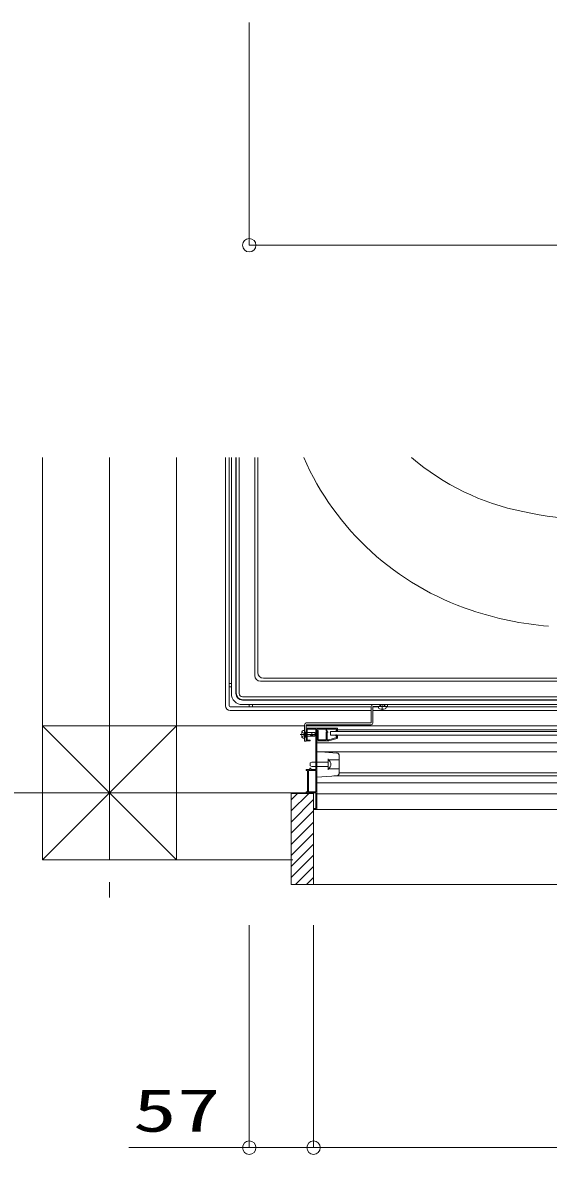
# Model space of a CAD drawing. Units: millimetres on the paper. Extents: x -305 to 305, y -152 to 152.
# Drawn here: x -213.6 to -190.1, y -75.9 to -25.2 of the extents above; entities that cross this region are included whole.
import ezdxf
from ezdxf.enums import TextEntityAlignment as Align

# ---------------------------------------------------------------- set-up
doc = ezdxf.new("R2010")
doc.units = ezdxf.units.MM
doc.linetypes.add('LONG_CHAIN', pattern=[21, 18, -1, 1, -1])
doc.layers.add('0-0_0', color=7, linetype='Continuous', lineweight=9)
doc.layers.add('0-1_VIEW0001', color=7, linetype='Continuous', lineweight=9)
doc.styles.add('ＭＳ ゴシック', font='')
doc.styles.get('ＭＳ ゴシック').set_extended_font_data('MS Gothic')

# ---------------------------------------------------------------- blocks, each defined once
blk = doc.blocks.new('_ORIGIN')
at = {"layer": '0-0_0'}
blk.add_line((0, 0), (-1, 0), dxfattribs=at)
blk.add_circle((0, 0), 0.5, dxfattribs=at)

msp = doc.modelspace()

# ---------------------------------------------------------------- linework, layer by layer
at = {"layer": '0-1_VIEW0001'}
for p, q in [((-203.434, -25.217), (-203.434, -35.176)), ((-202.834, -35.176), (-163.334, -35.176)), ((-212.684, -44.677), (-212.684, -62.677)), ((-206.684, -44.677), (-206.684, -62.677)), ((-204.494, -55.779), (-204.494, -44.677)), ((-204.334, -55.779), (-204.334, -44.677)), ((-204.334, -44.677), (-204.334, -54.929)), ((-204.234, -55.229), (-204.234, -44.677)), ((-204.034, -55.229), (-204.034, -44.677)), ((-204.016, -55.21), (-204.016, -44.677)), ((-203.884, -55.229), (-203.884, -44.677)), ((-203.184, -54.429), (-203.184, -44.677)), ((-203.05, -54.295), (-203.05, -44.677)), ((-202.934, -54.679), (-163.602, -54.679)), ((-202.8, -54.545), (-163.771, -54.545)), ((-204.234, -54.779), (-204.334, -54.779)), ((-204.234, -54.929), (-204.334, -54.929)), ((-204.234, -55.227), (-204.234, -54.927)), ((-203.734, -55.379), (-168.182, -55.379)), ((-203.734, -55.529), (-165.859, -55.529)), ((-203.716, -55.51), (-165.877, -55.51)), ((-197.984, -55.829), (-204.284, -55.829)), ((-197.984, -55.989), (-204.284, -55.989)), ((-203.734, -55.729), (-165.959, -55.729)), ((-203.434, -55.729), (-203.434, -55.829)), ((-197.984, -55.829), (-203.434, -55.829)), ((-203.284, -55.729), (-203.284, -55.829)), ((-197.904, -56.548), (-197.904, -55.808)), ((-197.904, -55.808), (-197.259, -55.808)), ((-197.657, -55.829), (-197.904, -55.829)), ((-197.657, -55.829), (-197.904, -55.829)), ((-172.434, -55.989), (-197.904, -55.989)), ((-197.659, -55.808), (-197.654, -55.864)), ((-197.597, -55.808), (-197.597, -55.728)), ((-197.567, -55.808), (-197.567, -55.729)), ((-197.484, -55.996), (-197.484, -55.729)), ((-197.484, -55.86), (-197.484, -55.729)), ((-197.402, -55.808), (-197.402, -55.729)), ((-197.372, -55.808), (-197.372, -55.728)), ((-197.309, -55.808), (-197.314, -55.864)), ((-172.534, -55.829), (-197.311, -55.829)), ((-169.084, -55.829), (-197.311, -55.829)), ((-197.259, -55.808), (-197.259, -55.728)), ((-206.684, -56.675), (-212.686, -62.677)), ((-212.686, -56.677), (-206.684, -62.678)), ((-212.684, -56.677), (-200.964, -56.677)), ((-200.964, -57.358), (-200.964, -56.628)), ((-200.884, -56.628), (-197.984, -56.628)), ((-200.884, -57.358), (-200.884, -56.628)), ((-200.884, -56.677), (-162.644, -56.677)), ((-201.152, -57.063), (-200.418, -57.063)), ((-200.964, -56.888), (-201.02, -56.893)), ((-200.963, -56.956), (-200.883, -56.956)), ((-200.963, -57.181), (-200.883, -57.181)), ((-200.94, -56.977), (-200.93, -56.977)), ((-200.939, -57.15), (-200.929, -57.15)), ((-200.929, -57.15), (-200.929, -56.956)), ((-200.929, -56.981), (-200.515, -56.981)), ((-200.515, -57.146), (-200.929, -57.146)), ((-199.509, -56.778), (-200.884, -56.778)), ((-200.884, -56.793), (-200.884, -57.338)), ((-200.539, -57.063), (-200.684, -57.106)), ((-200.482, -57.071), (-200.682, -57.131)), ((-200.629, -57.09), (-200.629, -56.981)), ((-200.629, -57.146), (-200.629, -57.115)), ((-200.539, -57.063), (-200.464, -57.056)), ((-200.539, -57.063), (-200.464, -57.063)), ((-200.515, -56.981), (-200.464, -57.056)), ((-200.515, -57.146), (-200.464, -57.071)), ((-200.482, -57.071), (-200.464, -57.071)), ((-200.464, -57.056), (-200.464, -57.071)), ((-200.394, -57.292), (-200.394, -56.927)), ((-199.999, -56.907), (-199.999, -56.878)), ((-199.978, -56.949), (-199.997, -56.914)), ((-199.995, -56.98), (-199.981, -56.966)), ((-199.984, -56.863), (-199.983, -56.863)), ((-199.97, -56.871), (-199.929, -56.944)), ((-199.928, -56.978), (-199.95, -56.999)), ((-199.924, -56.964), (-199.924, -56.967)), ((-199.883, -57.306), (-199.54, -57.199)), ((-199.859, -56.956), (-199.859, -56.956)), ((-199.809, -56.939), (-199.809, -57.099)), ((-199.809, -56.939), (-164.453, -56.939)), ((-199.809, -57.099), (-164.392, -57.099)), ((-199.574, -57.106), (-199.574, -57.103)), ((-199.533, -57.153), (-199.57, -57.116)), ((-199.559, -56.913), (-199.559, -56.939)), ((-199.559, -57.088), (-199.54, -57.088)), ((-199.534, -56.833), (-199.534, -56.888)), ((-199.53, -57.093), (-199.488, -57.134)), ((-199.529, -57.184), (-199.529, -57.163)), ((-199.484, -56.939), (-199.484, -56.803)), ((-199.484, -56.859), (-164.484, -56.859)), ((-199.484, -57.145), (-199.484, -57.192)), ((-200.964, -57.238), (-201.02, -57.234)), ((-200.964, -57.358), (-200.884, -57.358)), ((-200.409, -57.338), (-200.409, -57.318)), ((-199.899, -57.353), (-200.409, -57.353)), ((-163.384, -57.439), (-200.409, -57.439)), ((-199.519, -57.239), (-199.869, -57.349)), ((-200.409, -57.828), (-199.525, -57.895)), ((-200.409, -57.828), (-200.409, -58.978)), ((-163.484, -57.839), (-200.384, -57.839)), ((-199.909, -58.403), (-199.909, -58.153)), ((-199.409, -58.203), (-199.909, -58.203)), ((-199.409, -58.787), (-199.409, -58.019)), ((-200.884, -58.643), (-200.884, -58.673)), ((-200.834, -58.673), (-200.884, -58.673)), ((-200.639, -58.303), (-200.709, -58.338)), ((-200.709, -58.338), (-200.709, -58.468)), ((-200.709, -58.468), (-200.639, -58.503)), ((-199.979, -58.303), (-200.639, -58.303)), ((-199.979, -58.503), (-200.639, -58.503)), ((-200.409, -58.303), (-199.909, -58.303)), ((-200.409, -58.503), (-199.909, -58.503)), ((-199.909, -58.653), (-199.909, -58.403)), ((-199.409, -58.603), (-199.909, -58.603)), ((-200.409, -58.978), (-199.525, -58.912)), ((-164.834, -59.229), (-200.384, -59.229)), ((-164.834, -58.922), (-199.652, -58.922)), ((-164.834, -58.782), (-199.409, -58.782)), ((-200.559, -59.706), (-201.559, -59.706)), ((-201.559, -59.706), (-201.559, -63.781)), ((-201.558, -60.487), (-200.778, -59.706)), ((-201.558, -59.987), (-201.278, -59.706)), ((-200.559, -59.706), (-200.559, -63.781)), ((-126.162, -59.724), (-200.409, -59.724)), ((-201.559, -60.982), (-200.559, -59.982)), ((-201.559, -61.482), (-200.559, -60.482)), ((-127.143, -60.429), (-200.559, -60.429)), ((-201.559, -61.982), (-200.559, -60.982)), ((-201.559, -62.482), (-200.559, -61.482)), ((-201.559, -62.977), (-200.559, -61.977)), ((-212.684, -62.677), (-201.484, -62.677)), ((-201.559, -63.472), (-200.559, -62.472)), ((-201.373, -63.781), (-200.559, -62.967)), ((-201.559, -63.781), (-123.134, -63.781)), ((-200.878, -63.781), (-200.559, -63.462)), ((-203.434, -65.593), (-203.434, -75.552)), ((-200.559, -65.593), (-200.559, -75.552)), ((-200.559, -65.593), (-200.559, -75.552)), ((-203.434, -75.552), (-208.82, -75.552)), ((-202.834, -75.552), (-201.159, -75.552)), ((-199.959, -75.552), (-124.734, -75.552))]:
    msp.add_line(p, q, dxfattribs=at)
at = {"layer": '0-1_VIEW0001', "linetype": 'LONG_CHAIN'}
for p, q in [((-209.684, -44.677), (-209.684, -64.356)), ((-214.498, -59.677), (-200.884, -59.677))]:
    msp.add_line(p, q, dxfattribs=at)
at = {"layer": '0-1_VIEW0001'}
for points in [[(-200.884, -56.548), (-197.984, -56.548), (-197.984, -55.808)], [(-201.082, -56.961), (-200.991, -57.006), (-200.961, -57.063)], [(-201.082, -57.166), (-200.991, -57.121), (-200.961, -57.063)], [(-200.884, -57.353), (-200.709, -57.353), (-200.709, -57.313), (-200.839, -57.313), (-200.839, -56.833), (-200.459, -56.833), (-200.459, -58.628), (-200.684, -58.628), (-200.684, -58.578), (-200.729, -58.578), (-200.729, -58.628), (-200.869, -58.628)], [(-200.409, -60.428), (-200.409, -56.833), (-199.534, -56.833)], [(-200.399, -56.916), (-200.391, -56.866), (-200.349, -56.893)], [(-200.394, -56.927), (-200.395, -56.921), (-200.399, -56.916)], [(-200.349, -56.893), (-200.349, -57.308), (-199.999, -57.308), (-199.999, -56.991)], [(-199.999, -56.878), (-199.995, -56.868), (-199.984, -56.863)], [(-199.997, -56.914), (-199.999, -56.911), (-199.999, -56.907)], [(-199.999, -56.991), (-199.998, -56.985), (-199.995, -56.98)], [(-199.983, -56.863), (-199.975, -56.866), (-199.97, -56.871)], [(-199.981, -56.966), (-199.976, -56.958), (-199.978, -56.949)], [(-199.95, -56.999), (-199.953, -57.004), (-199.954, -57.01)], [(-199.954, -57.01), (-199.954, -57.308), (-199.899, -57.308)], [(-199.929, -56.944), (-199.925, -56.954), (-199.924, -56.964)], [(-199.924, -56.967), (-199.925, -56.973), (-199.928, -56.978)], [(-199.574, -57.103), (-199.57, -57.093), (-199.559, -57.088)], [(-199.57, -57.116), (-199.573, -57.112), (-199.574, -57.106)], [(-199.534, -56.888), (-199.537, -56.896), (-199.544, -56.898), (-199.555, -56.903), (-199.559, -56.913)], [(-199.54, -57.088), (-199.535, -57.09), (-199.53, -57.093)], [(-199.54, -57.199), (-199.532, -57.193), (-199.529, -57.184)], [(-199.529, -57.163), (-199.53, -57.158), (-199.533, -57.153)], [(-199.484, -57.192), (-199.494, -57.221), (-199.519, -57.239)], [(-199.484, -56.803), (-199.491, -56.786), (-199.509, -56.778)], [(-199.488, -57.134), (-199.485, -57.139), (-199.484, -57.145)], [(-200.409, -57.318), (-200.407, -57.311), (-200.402, -57.305), (-200.396, -57.3), (-200.394, -57.292)], [(-199.899, -57.308), (-199.891, -57.308), (-199.883, -57.306)], [(-199.869, -57.349), (-199.884, -57.352), (-199.899, -57.353)], [(-200.869, -58.628), (-200.88, -58.633), (-200.884, -58.643)], [(-200.834, -58.673), (-200.834, -59.633), (-200.884, -59.633), (-200.884, -59.678), (-200.459, -59.678), (-200.459, -60.378), (-200.559, -60.378), (-200.559, -60.428)]]:
    msp.add_lwpolyline(points, dxfattribs=at)
msp.add_lwpolyline([(-200.459, -58.673), (-200.789, -58.673), (-200.789, -59.633), (-200.459, -59.633)], close=True, dxfattribs=at)
for centre, radius, start, end in [((-189.556, -39.65), 12.5, 203.7107, 251.5327), ((-189.041, -36.308), 11, 229.5319, 258.672), ((-185.309, -17.679), 30, 258.672, 270), ((-188.764, -37.279), 15, 251.5327, 265.0456), ((-202.934, -54.429), 0.25, 180, 270), ((-202.8, -54.295), 0.25, 180, 270), ((-203.734, -55.229), 0.5, 180, 270), ((-203.734, -55.229), 0.3, 180, 270), ((-203.716, -55.21), 0.3, 180, 270), ((-203.734, -55.229), 0.15, 180, 270), ((-204.284, -55.779), 0.21, 180, 270), ((-204.284, -55.779), 0.05, 180, 270), ((-197.904, -55.808), 0.08, 90, 180), ((-197.589, -55.859), 0.065, 185, 254.1191), ((-197.484, -55.488), 0.45, 254.1191, 285.8809), ((-197.379, -55.859), 0.065, 285.8809, 355), ((-200.884, -56.628), 0.08, 90, 180), ((-197.984, -56.548), 0.08, 270, 0), ((-200.644, -57.063), 0.45, 164.1191, 195.8809), ((-201.014, -56.958), 0.065, 95, 164.1191), ((-201.014, -57.169), 0.065, 195.8809, 265), ((-200.939, -56.952), 0.025, 180, 268.9374), ((-200.939, -57.175), 0.025, 90, 180), ((-200.682, -57.119), 0.0124, 102.809, 270), ((-199.901, -58.224), 0.0077, 62.719, 180), ((-199.994, -58.403), 0.21, 297.281, 62.719), ((-199.534, -58.019), 0.125, 0, 85.7108), ((-199.901, -58.583), 0.0077, 180, 297.281), ((-199.534, -58.787), 0.125, 274.2892, 0)]:
    msp.add_arc(centre, radius, start, end, dxfattribs=at)

# ---------------------------------------------------------------- block references
at = {"layer": '0-1_VIEW0001', "xscale": 0.6, "yscale": 0.6, "rotation": 180}
for p in [(-203.434, -35.176), (-203.434, -75.552), (-200.559, -75.552)]:
    msp.add_blockref('_ORIGIN', p, dxfattribs=at)
at = {"layer": '0-1_VIEW0001', "xscale": 0.6, "yscale": 0.6}
msp.add_blockref('_ORIGIN', (-200.559, -75.552), dxfattribs=at)

# ---------------------------------------------------------------- texts
at = {"layer": '0-1_VIEW0001', "style": 'ＭＳ ゴシック', "width": 1.5}
msp.add_text('57', height=1.921, dxfattribs=at).set_placement((-208.636, -75.414), align=Align.BOTTOM_LEFT)

doc.saveas('drawing.dxf')
